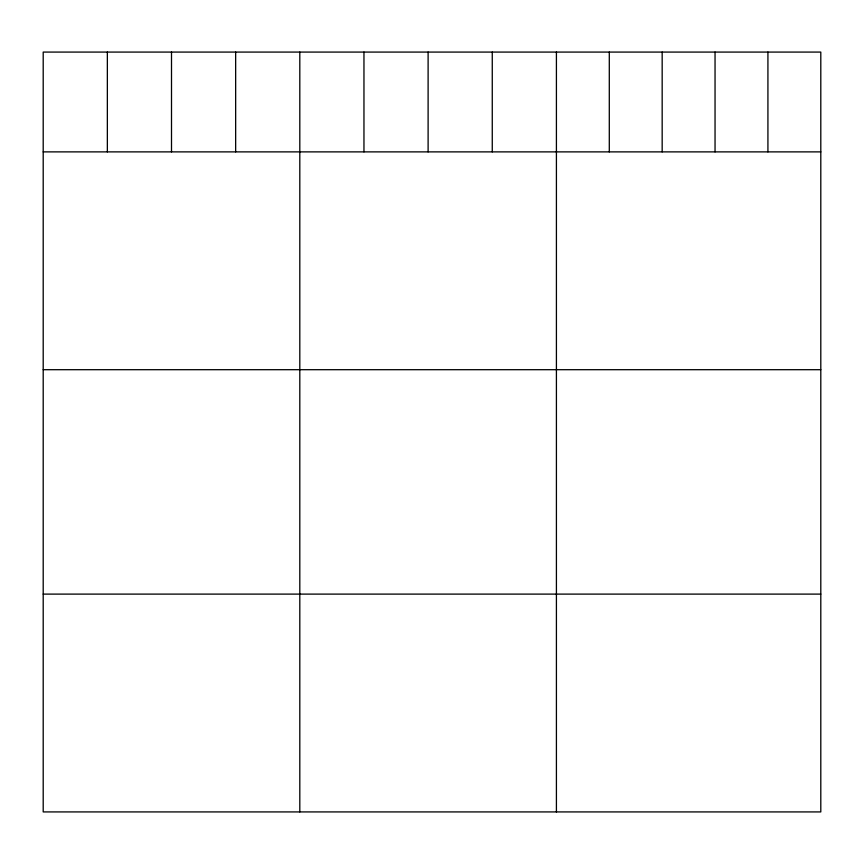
<?xml version="1.0" encoding="UTF-8"?>
<svg xmlns="http://www.w3.org/2000/svg" width="864" height="864" viewBox="0 0 864 864"><rect width="100%" height="100%" fill="white"/><g stroke="black" fill="none" stroke-linecap="round" stroke-linejoin="round"><path stroke-width="1.3" d="M820.8 151.88L820.8 811.922L43.2 811.922L43.2 52.078L820.8 52.078L820.8 151.88L43.2 151.88M43.2 369.695L820.8 369.695M43.2 594.108L820.8 594.108M767.923 52.078L767.923 151.88M715.046 52.078L715.046 151.88M662.17 52.078L662.17 151.88M609.293 52.078L609.293 151.88M556.416 52.078L556.416 811.922M492.264 52.078L492.264 151.88M428.112 52.078L428.112 151.88M363.96 52.078L363.96 151.88M299.808 52.078L299.808 811.922M235.656 52.078L235.656 151.88M171.504 52.078L171.504 151.88M107.352 52.078L107.352 151.88"/></g></svg>
